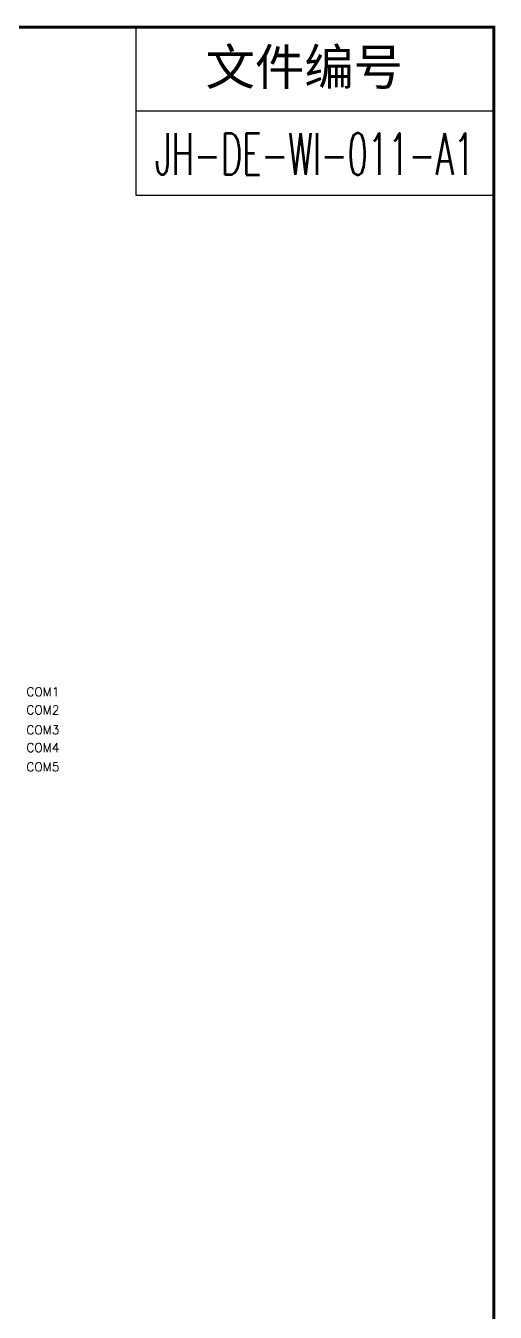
# Model space of a CAD drawing. Header units: millimetres. Extents: x 426 to 1899, y -1707 to -647.
# Drawn here: x 1130.5 to 1165.6, y -863.6 to -767.3 of the extents above; entities that cross this region are included whole.
import ezdxf
from ezdxf.enums import TextEntityAlignment as Align

# ---------------------------------------------------------------- set-up
doc = ezdxf.new("R2010")
doc.units = ezdxf.units.MM
doc.layers.add('COM', color=1, linetype='Continuous')
doc.layers.add('SPEC', color=2, linetype='Continuous')
doc.styles.add('ROMANS', font='ROMANS.shx', dxfattribs={"bigfont": 'AllInOneBig.shx'})
doc.styles.add('样式 1', font='simhei_0.ttf')

msp = doc.modelspace()

# ---------------------------------------------------------------- linework, layer by layer
at = {"layer": 'SPEC'}
for p, q in [((1165.528, -773.705), (1138.76, -773.705)), ((1138.76, -779.991), (1165.528, -779.991))]:
    msp.add_line(p, q, dxfattribs=at)
at = {"layer": 'SPEC', "lineweight": 30, "const_width": 0.209}
msp.add_lwpolyline([(955.352, -923.992), (955.352, -767.419), (1165.528, -767.419), (1165.528, -923.992)], close=True, dxfattribs=at)
at = {"layer": 'SPEC'}
msp.add_lwpolyline([(1138.76, -767.419), (1138.76, -773.705), (1138.76, -779.991)], dxfattribs=at)

# ---------------------------------------------------------------- texts
at = {"layer": 'COM', "color": 1, "style": 'ROMANS'}
msp.add_text('COM1', height=0.662, dxfattribs=at).set_placement((1131.8, -817.146), align=Align.MIDDLE)
at = {"layer": 'COM', "color": 2, "style": 'ROMANS'}
msp.add_text('COM2', height=0.662, dxfattribs=at).set_placement((1131.8, -818.504), align=Align.MIDDLE)
at = {"layer": 'COM', "color": 3, "style": 'ROMANS'}
msp.add_text('COM3', height=0.662, dxfattribs=at).set_placement((1131.8, -819.993), align=Align.MIDDLE)
at = {"layer": 'COM', "color": 4, "style": 'ROMANS'}
msp.add_text('COM4', height=0.662, dxfattribs=at).set_placement((1131.8, -821.324), align=Align.MIDDLE)
at = {"layer": 'COM', "color": 5, "style": 'ROMANS'}
msp.add_text('COM5', height=0.662, dxfattribs=at).set_placement((1131.8, -822.762), align=Align.MIDDLE)
at = {"layer": 'SPEC', "color": 120, "style": '样式 1'}
msp.add_text('文件编号', height=2.706, dxfattribs=at).set_placement((1143.969, -771.752))
at = {"layer": 'SPEC', "color": 120, "style": 'ROMANS', "width": 0.530131}
msp.add_text('JH-DE-WI-011-A1', height=3.12, dxfattribs=at).set_placement((1140.198, -778.475), (1164.063, -778.475), align=Align.FIT)

doc.saveas('drawing.dxf')
